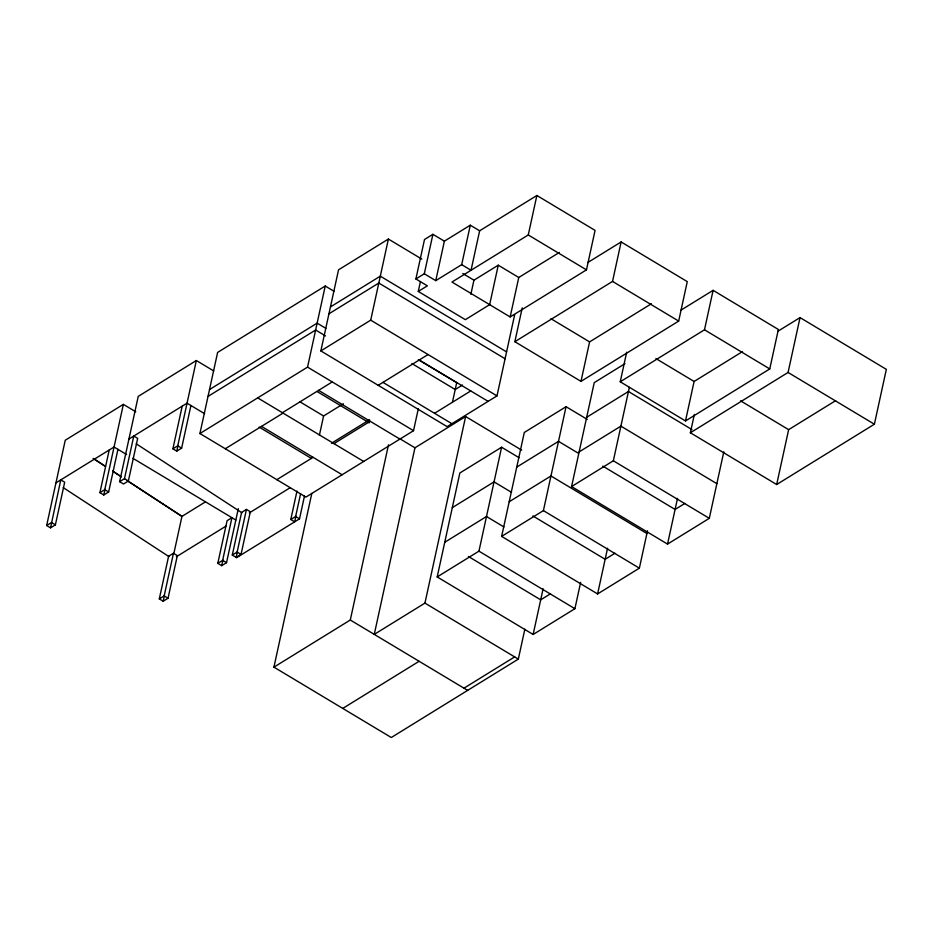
<?xml version="1.0" encoding="UTF-8"?>
<svg xmlns="http://www.w3.org/2000/svg" width="933" height="933" viewBox="0 0 933 933"><rect width="100%" height="100%" fill="white"/><g stroke="black" fill="none" stroke-linecap="round" stroke-linejoin="round"><path stroke-width="1.4" d="M50.534 527.845L60.797 479.877L64.68 482.209L55.385 524.859L50.534 527.845L46.65 525.524L65.252 440.236L123.366 404.362L135.786 411.815M117.943 449.344L108.648 491.983L103.796 494.98L99.913 492.647L109.208 450.009M99.913 492.647L104.764 489.662L123.366 404.362M103.796 494.98L105.032 489.289M119.634 481.685L124.486 478.687L133.781 436.049L137.664 438.37L128.369 481.02L123.518 484.017L119.634 481.685L138.236 396.397L196.35 360.523L213.739 370.961M190.927 405.505L181.632 448.143L176.78 451.14L172.897 448.82L182.192 406.17M172.897 448.82L177.748 445.822L196.35 360.523M176.78 451.14L178.016 445.461M159.298 598.904L168.605 556.266L173.456 553.269L177.34 555.601L168.045 598.24L163.182 601.237L159.298 598.904L164.161 595.919L173.456 553.269M163.182 601.237L164.43 595.557M173.888 553.339L181.947 516.381L205.482 501.849M418.322 408.677L413.529 430.684L305.907 497.102L199.919 433.542L217.611 352.441L325.232 286.023L333.956 291.248M217.797 563.345L227.092 520.696L231.944 517.698L222.649 560.348L217.797 563.345L221.681 565.678L226.532 562.681L238.312 508.66M221.681 565.678L222.917 559.987M232.282 555.077L241.589 512.427L246.44 509.43L250.324 511.762L241.029 554.412L236.166 557.398L232.282 555.077L237.145 552.079L246.44 509.43M236.166 557.398L237.414 551.718M199.919 433.542L307.552 367.124L325.232 286.023M514.666 314.771L496.986 395.884L447.129 426.649L320.847 350.925L338.539 269.824L388.396 239.046L421.821 259.094M295.901 516.147L294.665 521.839L290.781 519.506L296.974 491.085M290.781 519.506L295.633 516.509L300.589 493.767M236.341 557.829L299.516 518.841L304.473 496.099M319.389 435.245L323.588 415.99L343.379 403.779M524.847 629.204L518.328 659.106L391.289 737.513L273.929 667.142L311.82 493.382M320.847 350.925L370.716 320.159L388.396 239.046M559.38 252.423L518.76 277.486L498.257 265.194L489.65 304.659L465.334 319.669L418.276 291.446L427.361 285.836L415.896 278.955L424.503 239.489L432.912 234.3L444.376 241.181L470.29 225.191L479.644 230.801L536.872 195.487L595.067 230.393L586.472 269.859L510.153 316.952L451.957 282.046L528.265 234.953L536.872 195.487M418.276 291.446L420.421 281.579M415.896 278.955L424.305 273.766L432.912 234.3M273.929 667.142L350.295 620.013L388.49 444.831M424.305 273.766L435.769 280.646L444.376 241.181M465.625 416.538L414.952 447.805L374.261 634.382L424.947 603.103L465.625 416.538L521.664 450.138M435.769 280.646L461.683 264.657L470.29 225.191M479.644 230.801L471.037 270.267L461.683 264.657M470.862 294.292L473.941 280.192L498.257 265.194M452.517 401.901L456.715 382.658L418.334 359.648M580.641 582.367L574.903 608.701L533.14 634.475L437.192 576.932L459.852 472.996L501.604 447.234L519.051 457.695M510.153 316.952L518.76 277.486M587.743 262.558L621.133 241.95L687.271 281.626L678.676 321.092L580.991 381.364L514.853 341.7L522.223 307.867M437.192 576.932L478.944 551.158L501.604 447.234M647.514 530.749L639.362 568.162L597.598 593.936L501.639 536.393L524.299 432.469L566.063 406.695L587.254 419.395M501.639 536.393L543.403 510.619L566.063 406.695M580.991 381.364L589.598 341.898L651.421 303.75M533.14 634.475L543.111 588.746M514.853 341.7L612.526 281.416L621.133 241.95M723.798 451.817L709.302 518.328L667.538 544.102L571.579 486.56L594.239 382.635L624.947 363.683M680.88 310.211L713.104 290.326L778.367 329.466L769.76 368.932L685.498 420.935L620.235 381.795L626.684 352.196M571.579 486.56L613.343 460.785L629.355 387.347M597.598 593.936L607.57 548.207M620.235 381.795L704.497 329.792L713.104 290.326M685.498 420.935L694.105 381.469L742.435 351.648M777.772 331.332L800.036 317.593L886.35 369.363L874.384 424.212L776.676 484.519L690.362 432.76L694.35 414.474M667.538 544.102L677.51 498.374M690.362 432.76L788.07 372.454L800.036 317.593M776.676 484.519L788.642 429.658L835.641 400.654M330.445 306.934L380.302 276.168L506.572 351.893M328.941 313.803L378.81 283.037L505.08 358.762M55.945 482.874L114.059 447.012L126.631 454.546M128.929 439.035L187.043 403.173L204.584 413.692M209.517 389.562L317.138 323.133L325.874 328.369M208.012 396.42L315.646 330.002L325.524 335.927M46.65 525.524L51.502 522.527L55.385 524.859M282.396 412.713L332.253 381.935M225.285 448.75L283.049 413.109M378.203 385.317L428.06 354.552M331.472 443.257L369.573 419.745M333.967 443.63L370.191 421.284M276.856 479.679L313.08 457.322M176.372 556.733L225.926 526.154M249.356 512.893L290.233 487.667M462.511 385.026L455.222 389.527L411.885 363.543M434.545 413.296L470.768 390.939M586.694 417.273L628.445 391.498L692.006 429.612M516.754 467.106L558.505 441.344L578.448 453.298M452.295 507.645L494.058 481.871L511.506 492.332M579.136 451.91L620.9 426.136L716.859 483.691M509.196 501.756L550.96 475.982L646.919 533.524M444.738 542.283L486.501 516.509L503.948 526.97M342.761 708.415L419.115 661.287M684.915 503.388L675.095 509.453L602.811 466.115M614.975 553.234L605.155 559.299L532.871 515.949M550.528 593.761L540.697 599.826L468.413 556.488M463.969 688.181L514.654 656.902M788.07 372.454L874.384 424.212M704.497 329.792L769.76 368.932M612.526 281.416L678.676 321.092M528.265 234.953L586.472 269.859M740.545 400.817L788.642 429.658M655.934 358.575L694.105 381.469M550.913 318.701L589.598 341.898M462.791 273.509L473.941 280.192M613.343 460.785L709.302 518.328M370.716 320.159L496.986 395.884M419.197 360.021L488.122 401.353M382.973 382.378L451.899 423.699M307.552 367.124L413.529 430.684M543.403 510.619L639.362 568.162M399.371 438.463L414.952 447.805M318.62 390.356L399.895 439.093M317.197 391.603L369.281 422.847M299.901 401.785L323.588 415.99M257.695 397.89L363.672 461.45M478.944 551.158L574.903 608.701M261.508 426.393L342.131 474.745M259.141 427.081L311.505 458.488M177.748 445.822L181.632 448.143M295.633 516.509L299.516 518.841M424.947 603.103L518.328 659.106M132.836 458.266L235.827 520.031M124.486 478.687L128.369 481.02M237.145 552.079L241.029 554.412M350.295 620.013L467.655 690.385M104.764 489.662L108.648 491.983M222.649 560.348L226.532 562.681M164.161 595.919L168.045 598.24M136.23 443.805L241.985 512.812M93.207 458.476L105.359 466.407M112.66 471.165L121.162 476.716M127.25 480.682L181.947 516.381L127.401 480.717M63.246 487.632L169.001 556.639M93.452 458.523L105.581 466.442M112.846 471.2L121.337 476.751"/></g></svg>
